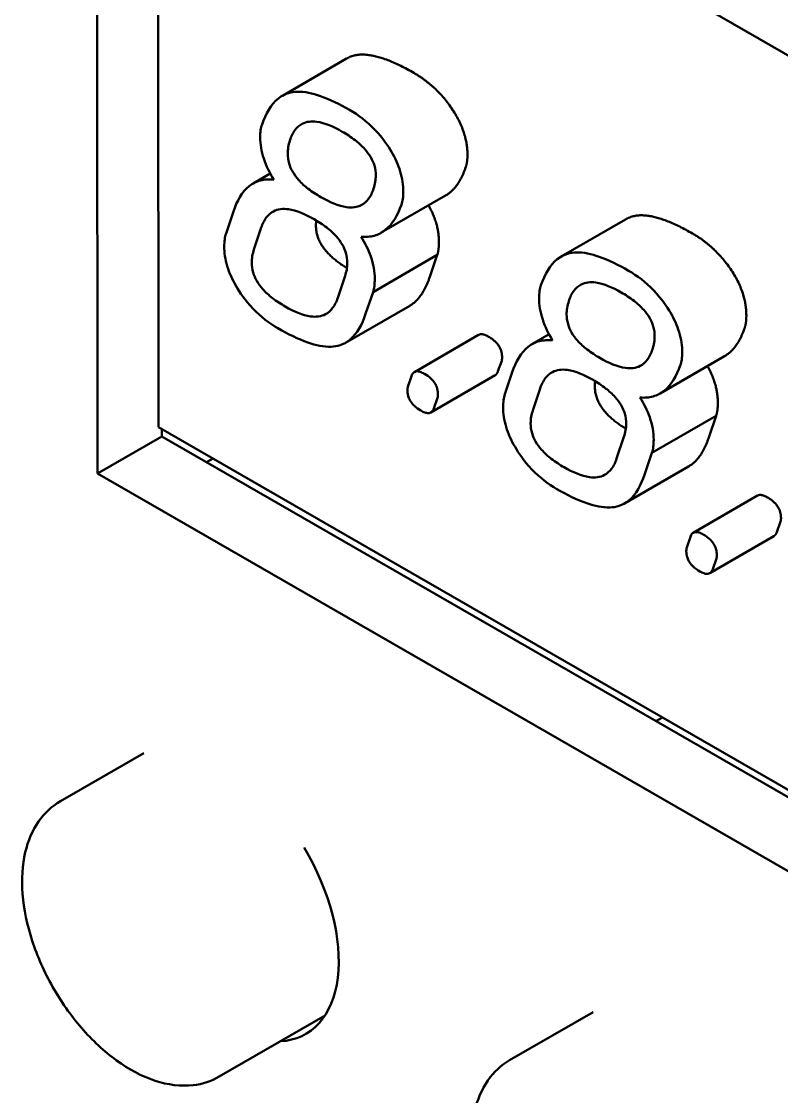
# Model space of a CAD drawing. Header units: millimetres. Extents: x 2121 to 4904, y 892 to 1933.
# Drawn here: x 3021.44 to 3034, y 1667.35 to 1685.1 of the extents above; entities that cross this region are included whole.
import ezdxf

# ---------------------------------------------------------------- set-up
doc = ezdxf.new("R2010")
doc.units = ezdxf.units.MM
doc.header["$LTSCALE"] = 1.8
doc.layers.add('외형선(ISO)', color=7, linetype='Continuous', lineweight=50)

msp = doc.modelspace()

# ---------------------------------------------------------------- linework, layer by layer
at = {"layer": '외형선(ISO)'}
for p, q in [((3022.697, 1677.635), (3022.682, 1691.116)), ((3022.682, 1691.116), (3049.199, 1675.846)), ((3023.704, 1678.402), (3023.691, 1690.535)), ((3026.81, 1684.485), (3025.749, 1683.873)), ((3025.548, 1682.587), (3025.265, 1682.423)), ((3028.445, 1682.224), (3027.384, 1681.612)), ((3024.939, 1681.96), (3024.819, 1681.597)), ((3031.419, 1681.831), (3030.358, 1681.219)), ((3025.28, 1681.332), (3025.4, 1681.695)), ((3028.309, 1681.243), (3027.248, 1680.63)), ((3028.309, 1681.243), (3028.186, 1680.882)), ((3026.785, 1680.897), (3026.665, 1680.534)), ((3027.125, 1680.269), (3027.248, 1680.63)), ((3027.855, 1680.406), (3026.794, 1679.794)), ((3028.992, 1679.924), (3027.931, 1679.311)), ((3030.157, 1679.933), (3029.873, 1679.769)), ((3033.053, 1679.57), (3031.993, 1678.958)), ((3029.374, 1679.498), (3029.312, 1679.323)), ((3027.883, 1679.244), (3027.825, 1679.067)), ((3029.264, 1679.256), (3028.203, 1678.644)), ((3029.548, 1679.306), (3029.428, 1678.943)), ((3029.889, 1678.678), (3030.009, 1679.041)), ((3028.251, 1678.711), (3028.313, 1678.886)), ((3032.918, 1678.589), (3031.857, 1677.976)), ((3032.918, 1678.589), (3032.795, 1678.228)), ((3049.16, 1663.743), (3023.704, 1678.402)), ((3023.758, 1678.248), (3023.758, 1678.371)), ((3022.697, 1677.635), (3023.758, 1678.248)), ((3049.212, 1663.589), (3023.758, 1678.248)), ((3031.394, 1678.243), (3031.273, 1677.88)), ((3031.734, 1677.615), (3031.857, 1677.976)), ((3024.498, 1677.822), (3024.604, 1677.883)), ((3049.214, 1662.365), (3022.697, 1677.635)), ((3032.463, 1677.752), (3031.403, 1677.14)), ((3033.6, 1677.27), (3032.54, 1676.657)), ((3033.982, 1676.844), (3033.921, 1676.669)), ((3032.492, 1676.59), (3032.433, 1676.413)), ((3033.872, 1676.602), (3032.812, 1675.99)), ((3032.86, 1676.057), (3032.922, 1676.232)), ((3031.922, 1673.546), (3032.029, 1673.608)), ((3022.081, 1672.223), (3023.459, 1673.019)), ((3029.505, 1667.947), (3030.884, 1668.743)), ((3024.706, 1667.676), (3026.454, 1668.685))]:
    msp.add_line(p, q, dxfattribs=at)
msp.add_ellipse((3024.825, 1670.654), major_axis=(1.312, -2.273), ratio=0.57735, start_param=5.997945, end_param=7.875478, dxfattribs=at)
for points, degree, knots in [([(3026.81, 1684.485), (3026.887, 1684.53), (3027.311, 1684.601), (3027.92, 1684.251)], 2, [0.735245, 0.735245, 0.735245, 1, 2, 2, 2]), ([(3026.859, 1683.638), (3026.699, 1683.731), (3026.534, 1683.813), (3026.247, 1683.914), (3026.117, 1683.942), (3025.911, 1683.938), (3025.796, 1683.918), (3025.56, 1683.728), (3025.474, 1683.574), (3025.414, 1683.4)], 3, [-0.2492526, -0.2492526, -0.2492526, -0.2492526, -0.1695753, -0.1695753, -0.1037794, -0.1037794, -0.0540017, -0.0540017, 0, 0, 0, 0]), ([(3027.747, 1682.288), (3027.747, 1682.394), (3027.732, 1682.506), (3027.663, 1682.734), (3027.614, 1682.841), (3027.499, 1683.038), (3027.411, 1683.173), (3027.145, 1683.45), (3027.002, 1683.556), (3026.859, 1683.638)], 3, [-0.1759804, -0.1759804, -0.1759804, -0.1759804, -0.1269658, -0.1269658, -0.0809876, -0.0809876, -0.0404742, -0.0404742, 0, 0, 0, 0]), ([(3025.414, 1683.4), (3025.403, 1683.371), (3025.395, 1683.339), (3025.385, 1683.268), (3025.383, 1683.227), (3025.383, 1683.186)], 3, [-0.01923036, -0.01923036, -0.01923036, -0.01923036, -0.01013747, -0.01013747, 0, 0, 0, 0]), ([(3025.874, 1683.135), (3025.895, 1683.199), (3025.922, 1683.257), (3025.99, 1683.35), (3026.029, 1683.385), (3026.146, 1683.446), (3026.228, 1683.455), (3026.451, 1683.425), (3026.597, 1683.361), (3026.739, 1683.279)], 3, [-0.1051104, -0.1051104, -0.1051104, -0.1051104, -0.0856042, -0.0856042, -0.0673949, -0.0673949, -0.040092, -0.040092, 0, 0, 0, 0]), ([(3025.383, 1683.186), (3025.383, 1683.13), (3025.388, 1683.072), (3025.407, 1682.954), (3025.422, 1682.894), (3025.481, 1682.714), (3025.538, 1682.598), (3025.606, 1682.486)], 3, [-0.05306697, -0.05306697, -0.05306697, -0.05306697, -0.03943906, -0.03943906, -0.02626191, -0.02626191, 0, 0, 0, 0]), ([(3025.837, 1682.917), (3025.837, 1682.953), (3025.841, 1682.989), (3025.853, 1683.061), (3025.863, 1683.099), (3025.874, 1683.135)], 3, [-0.01971232, -0.01971232, -0.01971232, -0.01971232, -0.0107891, -0.0107891, 0, 0, 0, 0]), ([(3026.739, 1683.279), (3026.809, 1683.239), (3026.882, 1683.192), (3027.006, 1683.096), (3027.062, 1683.046), (3027.148, 1682.949), (3027.182, 1682.905), (3027.236, 1682.811), (3027.256, 1682.765), (3027.286, 1682.662), (3027.293, 1682.608), (3027.293, 1682.557)], 3, [-0.06957685, -0.06957685, -0.06957685, -0.06957685, -0.04972908, -0.04972908, -0.03398166, -0.03398166, -0.02271437, -0.02271437, -0.01241075, -0.01241075, 0, 0, 0, 0]), ([(3026.385, 1682.198), (3026.316, 1682.238), (3026.244, 1682.284), (3026.122, 1682.378), (3026.067, 1682.427), (3025.982, 1682.523), (3025.948, 1682.568), (3025.894, 1682.661), (3025.874, 1682.707), (3025.844, 1682.811), (3025.837, 1682.866), (3025.837, 1682.917)], 3, [-0.06908407, -0.06908407, -0.06908407, -0.06908407, -0.0495896, -0.0495896, -0.03407812, -0.03407812, -0.02283564, -0.02283564, -0.01249575, -0.01249575, 0, 0, 0, 0]), ([(3025.606, 1682.486), (3025.528, 1682.495), (3025.455, 1682.491), (3025.319, 1682.456), (3025.258, 1682.425), (3025.081, 1682.286), (3024.998, 1682.134), (3024.939, 1681.96)], 3, [-0.100957, -0.100957, -0.100957, -0.100957, -0.0772493, -0.0772493, -0.0533747, -0.0533747, 0, 0, 0, 0]), ([(3027.293, 1682.557), (3027.293, 1682.521), (3027.289, 1682.485), (3027.277, 1682.413), (3027.267, 1682.375), (3027.256, 1682.339)], 3, [-0.01971232, -0.01971232, -0.01971232, -0.01971232, -0.0107891, -0.0107891, 0, 0, 0, 0]), ([(3027.256, 1682.339), (3027.235, 1682.275), (3027.208, 1682.217), (3027.14, 1682.125), (3027.101, 1682.089), (3026.983, 1682.029), (3026.901, 1682.02), (3026.676, 1682.051), (3026.528, 1682.116), (3026.385, 1682.198)], 3, [-0.105604, -0.105604, -0.105604, -0.105604, -0.0861489, -0.0861489, -0.0679576, -0.0679576, -0.0405215, -0.0405215, 0, 0, 0, 0]), ([(3027.716, 1682.074), (3027.727, 1682.103), (3027.735, 1682.136), (3027.745, 1682.208), (3027.747, 1682.247), (3027.747, 1682.288)], 3, [-0.01925722, -0.01925722, -0.01925722, -0.01925722, -0.01001082, -0.01001082, 0, 0, 0, 0]), ([(3027.05, 1681.544), (3027.127, 1681.537), (3027.199, 1681.543), (3027.334, 1681.581), (3027.395, 1681.613), (3027.571, 1681.753), (3027.656, 1681.902), (3027.716, 1682.074)], 3, [-0.1009025, -0.1009025, -0.1009025, -0.1009025, -0.0772262, -0.0772262, -0.0533057, -0.0533057, 0, 0, 0, 0]), ([(3025.4, 1681.695), (3025.421, 1681.757), (3025.449, 1681.814), (3025.517, 1681.905), (3025.557, 1681.939), (3025.674, 1682.001), (3025.757, 1682.011), (3025.983, 1681.98), (3026.131, 1681.916), (3026.274, 1681.834)], 3, [-0.1057103, -0.1057103, -0.1057103, -0.1057103, -0.0864105, -0.0864105, -0.0683639, -0.0683639, -0.0405221, -0.0405221, 0, 0, 0, 0]), ([(3031.419, 1681.831), (3031.496, 1681.876), (3031.919, 1681.947), (3032.528, 1681.597)], 2, [0.735245, 0.735245, 0.735245, 1, 2, 2, 2]), ([(3026.274, 1681.834), (3026.343, 1681.794), (3026.415, 1681.748), (3026.537, 1681.653), (3026.592, 1681.605), (3026.677, 1681.509), (3026.711, 1681.464), (3026.765, 1681.371), (3026.784, 1681.325), (3026.815, 1681.221), (3026.822, 1681.166), (3026.822, 1681.115)], 3, [-0.06908407, -0.06908407, -0.06908407, -0.06908407, -0.0495896, -0.0495896, -0.03407812, -0.03407812, -0.02283564, -0.02283564, -0.01249575, -0.01249575, 0, 0, 0, 0]), ([(3024.819, 1681.597), (3024.809, 1681.567), (3024.801, 1681.534), (3024.791, 1681.462), (3024.789, 1681.423), (3024.789, 1681.383)], 3, [-0.01927353, -0.01927353, -0.01927353, -0.01927353, -0.00987909, -0.00987909, 0, 0, 0, 0]), ([(3027.276, 1680.846), (3027.276, 1680.905), (3027.271, 1680.967), (3027.249, 1681.093), (3027.232, 1681.155), (3027.171, 1681.331), (3027.116, 1681.44), (3027.05, 1681.544)], 3, [-0.05306065, -0.05306065, -0.05306065, -0.05306065, -0.03856375, -0.03856375, -0.02470731, -0.02470731, 0, 0, 0, 0]), ([(3024.789, 1681.383), (3024.789, 1681.281), (3024.804, 1681.173), (3024.872, 1680.946), (3024.922, 1680.835), (3025.042, 1680.63), (3025.131, 1680.494), (3025.395, 1680.219), (3025.536, 1680.114), (3025.677, 1680.033)], 3, [-0.1709096, -0.1709096, -0.1709096, -0.1709096, -0.125717, -0.125717, -0.0805637, -0.0805637, -0.0399393, -0.0399393, 0, 0, 0, 0]), ([(3025.243, 1681.114), (3025.243, 1681.153), (3025.246, 1681.189), (3025.259, 1681.262), (3025.268, 1681.298), (3025.28, 1681.332)], 3, [-0.01989755, -0.01989755, -0.01989755, -0.01989755, -0.01044879, -0.01044879, 0, 0, 0, 0]), ([(3031.468, 1680.984), (3031.308, 1681.077), (3031.142, 1681.159), (3030.855, 1681.26), (3030.726, 1681.288), (3030.52, 1681.284), (3030.404, 1681.264), (3030.169, 1681.074), (3030.083, 1680.92), (3030.022, 1680.746)], 3, [-0.2492526, -0.2492526, -0.2492526, -0.2492526, -0.1695753, -0.1695753, -0.1037794, -0.1037794, -0.0540017, -0.0540017, 0, 0, 0, 0]), ([(3025.797, 1680.392), (3025.727, 1680.432), (3025.654, 1680.479), (3025.53, 1680.575), (3025.474, 1680.625), (3025.387, 1680.722), (3025.354, 1680.766), (3025.3, 1680.86), (3025.28, 1680.906), (3025.25, 1681.009), (3025.243, 1681.063), (3025.243, 1681.114)], 3, [-0.06957685, -0.06957685, -0.06957685, -0.06957685, -0.04972908, -0.04972908, -0.03398166, -0.03398166, -0.02271437, -0.02271437, -0.01241075, -0.01241075, 0, 0, 0, 0]), ([(3026.822, 1681.115), (3026.822, 1681.076), (3026.818, 1681.04), (3026.806, 1680.967), (3026.796, 1680.931), (3026.785, 1680.897)], 3, [-0.01989755, -0.01989755, -0.01989755, -0.01989755, -0.01044879, -0.01044879, 0, 0, 0, 0]), ([(3027.248, 1680.63), (3027.258, 1680.661), (3027.265, 1680.695), (3027.274, 1680.767), (3027.276, 1680.806), (3027.276, 1680.846)], 3, [-0.01920575, -0.01920575, -0.01920575, -0.01920575, -0.00986769, -0.00986769, 0, 0, 0, 0]), ([(3032.356, 1679.634), (3032.356, 1679.74), (3032.34, 1679.852), (3032.272, 1680.08), (3032.223, 1680.187), (3032.108, 1680.384), (3032.019, 1680.519), (3031.754, 1680.796), (3031.611, 1680.902), (3031.468, 1680.984)], 3, [-0.1759804, -0.1759804, -0.1759804, -0.1759804, -0.1269658, -0.1269658, -0.0809876, -0.0809876, -0.0404742, -0.0404742, 0, 0, 0, 0]), ([(3030.022, 1680.746), (3030.012, 1680.717), (3030.004, 1680.685), (3029.994, 1680.614), (3029.992, 1680.573), (3029.992, 1680.532)], 3, [-0.01923036, -0.01923036, -0.01923036, -0.01923036, -0.01013747, -0.01013747, 0, 0, 0, 0]), ([(3030.483, 1680.481), (3030.503, 1680.545), (3030.53, 1680.603), (3030.599, 1680.696), (3030.638, 1680.731), (3030.755, 1680.792), (3030.837, 1680.801), (3031.06, 1680.771), (3031.206, 1680.707), (3031.348, 1680.625)], 3, [-0.1051104, -0.1051104, -0.1051104, -0.1051104, -0.0856042, -0.0856042, -0.0673949, -0.0673949, -0.040092, -0.040092, 0, 0, 0, 0]), ([(3026.665, 1680.534), (3026.644, 1680.471), (3026.616, 1680.415), (3026.547, 1680.324), (3026.508, 1680.289), (3026.391, 1680.227), (3026.308, 1680.217), (3026.084, 1680.247), (3025.939, 1680.31), (3025.797, 1680.392)], 3, [-0.1052151, -0.1052151, -0.1052151, -0.1052151, -0.0858617, -0.0858617, -0.0677944, -0.0677944, -0.0400855, -0.0400855, 0, 0, 0, 0]), ([(3029.992, 1680.532), (3029.992, 1680.476), (3029.996, 1680.418), (3030.016, 1680.3), (3030.031, 1680.24), (3030.09, 1680.06), (3030.146, 1679.944), (3030.215, 1679.832)], 3, [-0.05306697, -0.05306697, -0.05306697, -0.05306697, -0.03943906, -0.03943906, -0.02626191, -0.02626191, 0, 0, 0, 0]), ([(3030.446, 1680.263), (3030.446, 1680.299), (3030.45, 1680.335), (3030.462, 1680.407), (3030.472, 1680.445), (3030.483, 1680.481)], 3, [-0.01971232, -0.01971232, -0.01971232, -0.01971232, -0.0107891, -0.0107891, 0, 0, 0, 0]), ([(3031.348, 1680.625), (3031.418, 1680.585), (3031.491, 1680.538), (3031.615, 1680.442), (3031.671, 1680.392), (3031.757, 1680.295), (3031.791, 1680.251), (3031.845, 1680.157), (3031.864, 1680.111), (3031.895, 1680.008), (3031.901, 1679.954), (3031.901, 1679.903)], 3, [-0.06957685, -0.06957685, -0.06957685, -0.06957685, -0.04972908, -0.04972908, -0.03398166, -0.03398166, -0.02271437, -0.02271437, -0.01241075, -0.01241075, 0, 0, 0, 0]), ([(3025.677, 1680.033), (3025.841, 1679.938), (3026.01, 1679.854), (3026.304, 1679.753), (3026.436, 1679.724), (3026.647, 1679.731), (3026.758, 1679.755), (3026.985, 1679.943), (3027.067, 1680.097), (3027.125, 1680.269)], 3, [-0.2396282, -0.2396282, -0.2396282, -0.2396282, -0.1637242, -0.1637242, -0.1009864, -0.1009864, -0.0530192, -0.0530192, 0, 0, 0, 0]), ([(3030.994, 1679.544), (3030.925, 1679.584), (3030.853, 1679.63), (3030.731, 1679.725), (3030.676, 1679.773), (3030.59, 1679.869), (3030.557, 1679.914), (3030.503, 1680.007), (3030.483, 1680.053), (3030.453, 1680.157), (3030.446, 1680.212), (3030.446, 1680.263)], 3, [-0.06908407, -0.06908407, -0.06908407, -0.06908407, -0.0495896, -0.0495896, -0.03407812, -0.03407812, -0.02283564, -0.02283564, -0.01249575, -0.01249575, 0, 0, 0, 0]), ([(3030.215, 1679.832), (3030.137, 1679.841), (3030.064, 1679.837), (3029.927, 1679.802), (3029.866, 1679.771), (3029.69, 1679.632), (3029.606, 1679.48), (3029.548, 1679.306)], 3, [-0.100957, -0.100957, -0.100957, -0.100957, -0.0772493, -0.0772493, -0.0533747, -0.0533747, 0, 0, 0, 0]), ([(3031.901, 1679.903), (3031.901, 1679.867), (3031.898, 1679.831), (3031.886, 1679.759), (3031.876, 1679.721), (3031.865, 1679.685)], 3, [-0.01971232, -0.01971232, -0.01971232, -0.01971232, -0.0107891, -0.0107891, 0, 0, 0, 0]), ([(3031.865, 1679.685), (3031.844, 1679.621), (3031.817, 1679.563), (3031.749, 1679.471), (3031.709, 1679.435), (3031.592, 1679.375), (3031.51, 1679.366), (3031.285, 1679.397), (3031.137, 1679.462), (3030.994, 1679.544)], 3, [-0.105604, -0.105604, -0.105604, -0.105604, -0.0861489, -0.0861489, -0.0679576, -0.0679576, -0.0405215, -0.0405215, 0, 0, 0, 0]), ([(3032.325, 1679.42), (3032.336, 1679.45), (3032.343, 1679.482), (3032.353, 1679.554), (3032.356, 1679.593), (3032.356, 1679.634)], 3, [-0.01925722, -0.01925722, -0.01925722, -0.01925722, -0.01001082, -0.01001082, 0, 0, 0, 0]), ([(3031.658, 1678.89), (3031.736, 1678.883), (3031.808, 1678.889), (3031.943, 1678.927), (3032.004, 1678.959), (3032.18, 1679.099), (3032.265, 1679.248), (3032.325, 1679.42)], 3, [-0.1009025, -0.1009025, -0.1009025, -0.1009025, -0.0772262, -0.0772262, -0.0533057, -0.0533057, 0, 0, 0, 0]), ([(3028.096, 1679.282), (3028.073, 1679.295), (3028.05, 1679.306), (3028.008, 1679.32), (3027.989, 1679.323), (3027.952, 1679.322), (3027.934, 1679.316), (3027.903, 1679.29), (3027.891, 1679.269), (3027.883, 1679.244)], 3, [-0.02611737, -0.02611737, -0.02611737, -0.02611737, -0.01964564, -0.01964564, -0.01398276, -0.01398276, -0.0075646, -0.0075646, 0, 0, 0, 0]), ([(3028.319, 1678.943), (3028.319, 1678.962), (3028.318, 1678.981), (3028.312, 1679.02), (3028.307, 1679.039), (3028.292, 1679.082), (3028.281, 1679.105), (3028.25, 1679.155), (3028.23, 1679.178), (3028.173, 1679.233), (3028.133, 1679.26), (3028.096, 1679.282)], 3, [-0.03089014, -0.03089014, -0.03089014, -0.03089014, -0.0262839, -0.0262839, -0.02217317, -0.02217317, -0.01685765, -0.01685765, -0.01049185, -0.01049185, 0, 0, 0, 0]), ([(3030.009, 1679.041), (3030.03, 1679.103), (3030.057, 1679.16), (3030.126, 1679.251), (3030.165, 1679.285), (3030.283, 1679.347), (3030.366, 1679.357), (3030.592, 1679.327), (3030.74, 1679.262), (3030.883, 1679.18)], 3, [-0.1057103, -0.1057103, -0.1057103, -0.1057103, -0.0864105, -0.0864105, -0.0683639, -0.0683639, -0.0405221, -0.0405221, 0, 0, 0, 0]), ([(3027.825, 1679.067), (3027.821, 1679.061), (3027.819, 1679.053), (3027.816, 1679.035), (3027.816, 1679.023), (3027.816, 1679.012)], 3, [-0.004992203, -0.004992203, -0.004992203, -0.004992203, -0.002805938, -0.002805938, 0, 0, 0, 0]), ([(3030.883, 1679.18), (3030.952, 1679.14), (3031.023, 1679.094), (3031.145, 1678.999), (3031.2, 1678.951), (3031.286, 1678.855), (3031.319, 1678.81), (3031.373, 1678.717), (3031.393, 1678.671), (3031.424, 1678.567), (3031.43, 1678.512), (3031.43, 1678.461)], 3, [-0.06908407, -0.06908407, -0.06908407, -0.06908407, -0.0495896, -0.0495896, -0.03407812, -0.03407812, -0.02283564, -0.02283564, -0.01249575, -0.01249575, 0, 0, 0, 0]), ([(3027.816, 1679.012), (3027.816, 1678.993), (3027.817, 1678.973), (3027.823, 1678.934), (3027.828, 1678.916), (3027.843, 1678.873), (3027.854, 1678.849), (3027.885, 1678.8), (3027.905, 1678.776), (3027.962, 1678.721), (3028.001, 1678.694), (3028.038, 1678.673)], 3, [-0.03089014, -0.03089014, -0.03089014, -0.03089014, -0.0262839, -0.0262839, -0.02217317, -0.02217317, -0.01685765, -0.01685765, -0.01049185, -0.01049185, 0, 0, 0, 0]), ([(3028.313, 1678.886), (3028.315, 1678.892), (3028.317, 1678.901), (3028.319, 1678.92), (3028.319, 1678.931), (3028.319, 1678.943)], 3, [-0.004892519, -0.004892519, -0.004892519, -0.004892519, -0.002791626, -0.002791626, 0, 0, 0, 0]), ([(3029.428, 1678.943), (3029.418, 1678.913), (3029.41, 1678.88), (3029.4, 1678.808), (3029.397, 1678.769), (3029.397, 1678.729)], 3, [-0.01927353, -0.01927353, -0.01927353, -0.01927353, -0.00987909, -0.00987909, 0, 0, 0, 0]), ([(3031.885, 1678.192), (3031.885, 1678.252), (3031.88, 1678.313), (3031.857, 1678.439), (3031.841, 1678.501), (3031.78, 1678.677), (3031.725, 1678.786), (3031.658, 1678.89)], 3, [-0.05306065, -0.05306065, -0.05306065, -0.05306065, -0.03856375, -0.03856375, -0.02470731, -0.02470731, 0, 0, 0, 0]), ([(3028.038, 1678.673), (3028.06, 1678.66), (3028.082, 1678.649), (3028.122, 1678.636), (3028.141, 1678.632), (3028.179, 1678.633), (3028.197, 1678.639), (3028.23, 1678.664), (3028.243, 1678.685), (3028.251, 1678.711)], 3, [-0.02605506, -0.02605506, -0.02605506, -0.02605506, -0.01989248, -0.01989248, -0.01444439, -0.01444439, -0.0078256, -0.0078256, 0, 0, 0, 0]), ([(3029.397, 1678.729), (3029.398, 1678.627), (3029.413, 1678.519), (3029.481, 1678.292), (3029.531, 1678.181), (3029.65, 1677.976), (3029.739, 1677.841), (3030.004, 1677.565), (3030.144, 1677.46), (3030.286, 1677.379)], 3, [-0.1709096, -0.1709096, -0.1709096, -0.1709096, -0.125717, -0.125717, -0.0805637, -0.0805637, -0.0399393, -0.0399393, 0, 0, 0, 0]), ([(3029.852, 1678.46), (3029.852, 1678.499), (3029.855, 1678.535), (3029.867, 1678.608), (3029.877, 1678.644), (3029.889, 1678.678)], 3, [-0.01989755, -0.01989755, -0.01989755, -0.01989755, -0.01044879, -0.01044879, 0, 0, 0, 0]), ([(3030.406, 1677.738), (3030.336, 1677.778), (3030.262, 1677.825), (3030.138, 1677.921), (3030.082, 1677.971), (3029.996, 1678.068), (3029.963, 1678.112), (3029.909, 1678.206), (3029.889, 1678.252), (3029.859, 1678.355), (3029.852, 1678.409), (3029.852, 1678.46)], 3, [-0.06957685, -0.06957685, -0.06957685, -0.06957685, -0.04972908, -0.04972908, -0.03398166, -0.03398166, -0.02271437, -0.02271437, -0.01241075, -0.01241075, 0, 0, 0, 0]), ([(3031.43, 1678.461), (3031.43, 1678.423), (3031.427, 1678.386), (3031.415, 1678.313), (3031.405, 1678.277), (3031.394, 1678.243)], 3, [-0.01989755, -0.01989755, -0.01989755, -0.01989755, -0.01044879, -0.01044879, 0, 0, 0, 0]), ([(3031.857, 1677.976), (3031.867, 1678.007), (3031.873, 1678.041), (3031.883, 1678.113), (3031.885, 1678.152), (3031.885, 1678.192)], 3, [-0.01920575, -0.01920575, -0.01920575, -0.01920575, -0.00986769, -0.00986769, 0, 0, 0, 0]), ([(3031.273, 1677.88), (3031.252, 1677.818), (3031.225, 1677.761), (3031.156, 1677.67), (3031.117, 1677.635), (3031, 1677.573), (3030.917, 1677.563), (3030.693, 1677.593), (3030.547, 1677.656), (3030.406, 1677.738)], 3, [-0.1052151, -0.1052151, -0.1052151, -0.1052151, -0.0858617, -0.0858617, -0.0677944, -0.0677944, -0.0400855, -0.0400855, 0, 0, 0, 0]), ([(3030.286, 1677.379), (3030.449, 1677.284), (3030.619, 1677.2), (3030.912, 1677.099), (3031.044, 1677.07), (3031.256, 1677.078), (3031.367, 1677.101), (3031.594, 1677.289), (3031.676, 1677.443), (3031.734, 1677.615)], 3, [-0.2396282, -0.2396282, -0.2396282, -0.2396282, -0.1637242, -0.1637242, -0.1009864, -0.1009864, -0.0530192, -0.0530192, 0, 0, 0, 0]), ([(3032.705, 1676.628), (3032.682, 1676.641), (3032.659, 1676.652), (3032.617, 1676.666), (3032.598, 1676.669), (3032.56, 1676.668), (3032.543, 1676.662), (3032.512, 1676.636), (3032.5, 1676.615), (3032.492, 1676.59)], 3, [-0.02611737, -0.02611737, -0.02611737, -0.02611737, -0.01964564, -0.01964564, -0.01398276, -0.01398276, -0.0075646, -0.0075646, 0, 0, 0, 0]), ([(3032.928, 1676.289), (3032.928, 1676.308), (3032.926, 1676.328), (3032.92, 1676.366), (3032.916, 1676.385), (3032.901, 1676.428), (3032.89, 1676.451), (3032.858, 1676.501), (3032.838, 1676.524), (3032.782, 1676.579), (3032.742, 1676.606), (3032.705, 1676.628)], 3, [-0.03089014, -0.03089014, -0.03089014, -0.03089014, -0.0262839, -0.0262839, -0.02217317, -0.02217317, -0.01685765, -0.01685765, -0.01049185, -0.01049185, 0, 0, 0, 0]), ([(3032.433, 1676.413), (3032.43, 1676.407), (3032.428, 1676.399), (3032.425, 1676.381), (3032.424, 1676.369), (3032.424, 1676.358)], 3, [-0.004992203, -0.004992203, -0.004992203, -0.004992203, -0.002805938, -0.002805938, 0, 0, 0, 0]), ([(3032.424, 1676.358), (3032.424, 1676.339), (3032.426, 1676.319), (3032.432, 1676.28), (3032.436, 1676.262), (3032.451, 1676.219), (3032.462, 1676.195), (3032.494, 1676.146), (3032.514, 1676.122), (3032.57, 1676.067), (3032.61, 1676.04), (3032.647, 1676.019)], 3, [-0.03089014, -0.03089014, -0.03089014, -0.03089014, -0.0262839, -0.0262839, -0.02217317, -0.02217317, -0.01685765, -0.01685765, -0.01049185, -0.01049185, 0, 0, 0, 0]), ([(3032.922, 1676.232), (3032.924, 1676.239), (3032.925, 1676.247), (3032.927, 1676.266), (3032.928, 1676.277), (3032.928, 1676.289)], 3, [-0.004892519, -0.004892519, -0.004892519, -0.004892519, -0.002791626, -0.002791626, 0, 0, 0, 0]), ([(3032.647, 1676.019), (3032.669, 1676.006), (3032.691, 1675.996), (3032.731, 1675.982), (3032.749, 1675.978), (3032.787, 1675.979), (3032.806, 1675.985), (3032.839, 1676.01), (3032.851, 1676.031), (3032.86, 1676.057)], 3, [-0.02605506, -0.02605506, -0.02605506, -0.02605506, -0.01989248, -0.01989248, -0.01444439, -0.01444439, -0.0078256, -0.0078256, 0, 0, 0, 0]), ([(3022.081, 1672.223), (3021.939, 1672.141), (3021.817, 1672.026), (3021.618, 1671.741), (3021.545, 1671.568), (3021.452, 1671.167), (3021.438, 1670.934), (3021.477, 1670.441), (3021.531, 1670.18), (3021.7, 1669.661), (3021.815, 1669.404), (3022.09, 1668.917), (3022.252, 1668.687), (3022.608, 1668.275), (3022.803, 1668.093), (3023.213, 1667.795), (3023.428, 1667.68), (3023.856, 1667.54), (3024.07, 1667.511), (3024.428, 1667.553), (3024.575, 1667.6), (3024.706, 1667.676)], 3, [5.496495, 5.496495, 5.496495, 5.496495, 5.76034, 5.76034, 6.04827, 6.04827, 6.376222, 6.376222, 6.715837, 6.715837, 7.052822, 7.052822, 7.388136, 7.388136, 7.724857, 7.724857, 8.064418, 8.064418, 8.394251, 8.394251, 8.638087, 8.638087, 8.638087, 8.638087]), ([(3029.505, 1667.947), (3029.363, 1667.865), (3029.241, 1667.751), (3029.043, 1667.466), (3028.97, 1667.293), (3028.876, 1666.891), (3028.863, 1666.659), (3028.902, 1666.166), (3028.956, 1665.904), (3029.125, 1665.386), (3029.239, 1665.128), (3029.515, 1664.641), (3029.676, 1664.411), (3030.033, 1663.999), (3030.228, 1663.817), (3030.638, 1663.52), (3030.852, 1663.405), (3031.28, 1663.264), (3031.494, 1663.236), (3031.852, 1663.278), (3031.999, 1663.325), (3032.13, 1663.4)], 3, [5.496495, 5.496495, 5.496495, 5.496495, 5.76034, 5.76034, 6.04827, 6.04827, 6.376222, 6.376222, 6.715837, 6.715837, 7.052822, 7.052822, 7.388136, 7.388136, 7.724857, 7.724857, 8.064418, 8.064418, 8.394251, 8.394251, 8.638087, 8.638087, 8.638087, 8.638087])]:
    msp.add_open_spline(points, degree=degree, knots=knots, dxfattribs=at)
for points in [[(3027.92, 1684.251), (3028.306, 1684.028), (3028.807, 1683.272), (3028.808, 1682.901)], [(3028.808, 1682.901), (3028.808, 1682.772), (3028.777, 1682.686)], [(3028.777, 1682.686), (3028.658, 1682.347), (3028.445, 1682.224)], [(3028.166, 1682.063), (3028.336, 1681.756), (3028.337, 1681.459)], [(3026.309, 1681.813), (3026.304, 1681.77), (3026.304, 1681.726)], [(3026.304, 1681.726), (3026.304, 1681.338), (3026.816, 1681.029)], [(3032.528, 1681.597), (3032.915, 1681.374), (3033.416, 1680.618), (3033.416, 1680.247)], [(3028.337, 1681.459), (3028.337, 1681.334), (3028.309, 1681.243)], [(3028.186, 1680.882), (3028.067, 1680.529), (3027.855, 1680.406)], [(3033.416, 1680.247), (3033.417, 1680.118), (3033.386, 1680.032)], [(3028.992, 1679.924), (3029.048, 1679.957), (3029.157, 1679.894)], [(3033.386, 1680.032), (3033.267, 1679.693), (3033.053, 1679.57)], [(3029.157, 1679.894), (3029.38, 1679.766), (3029.38, 1679.555)], [(3029.38, 1679.555), (3029.38, 1679.516), (3029.374, 1679.498)], [(3032.775, 1679.409), (3032.945, 1679.102), (3032.945, 1678.805)], [(3029.312, 1679.323), (3029.296, 1679.275), (3029.264, 1679.256)], [(3030.918, 1679.159), (3030.912, 1679.116), (3030.913, 1679.072)], [(3030.913, 1679.072), (3030.913, 1678.684), (3031.425, 1678.375)], [(3032.945, 1678.805), (3032.946, 1678.68), (3032.918, 1678.589)], [(3032.795, 1678.228), (3032.676, 1677.875), (3032.463, 1677.752)], [(3033.6, 1677.27), (3033.657, 1677.303), (3033.766, 1677.24)], [(3033.766, 1677.24), (3033.988, 1677.112), (3033.989, 1676.901)], [(3033.989, 1676.901), (3033.989, 1676.862), (3033.982, 1676.844)], [(3033.921, 1676.669), (3033.904, 1676.621), (3033.872, 1676.602)]]:
    msp.add_open_spline(points, degree=2, dxfattribs=at)

doc.saveas('drawing.dxf')
